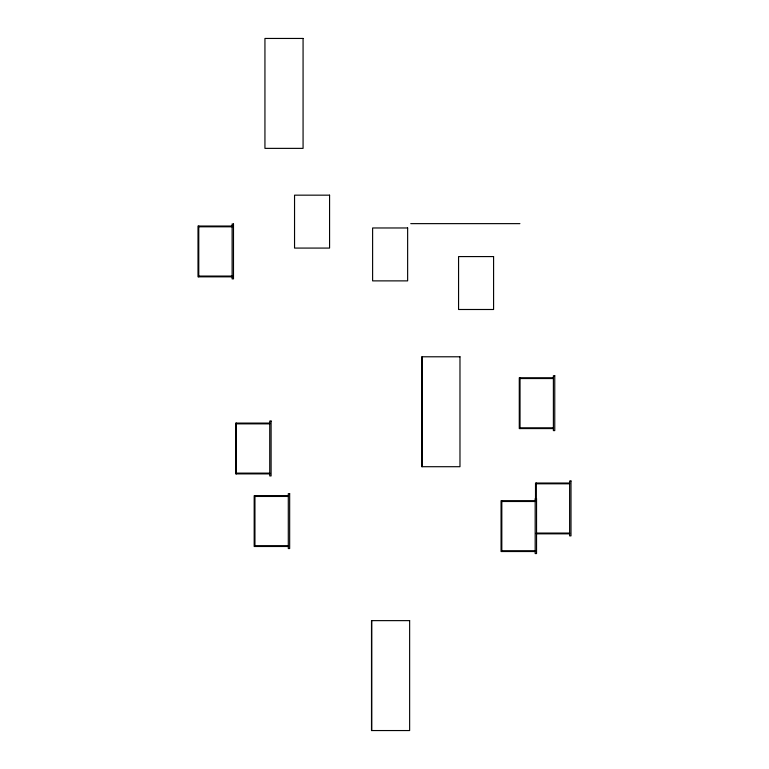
<?xml version="1.0" encoding="UTF-8"?>
<svg xmlns="http://www.w3.org/2000/svg" width="769" height="769" viewBox="0 0 769 769"><rect width="100%" height="100%" fill="white"/><g stroke="black" fill="none" stroke-linecap="round" stroke-linejoin="round"><path stroke-width="1.15" d="M410.752 223.635L519.911 223.635M232.123 226.038L198.008 226.038L198.008 276.83L232.123 276.83M198.767 226.797L232.123 226.797M198.767 276.071L232.123 276.071M553.392 377.781L519.277 377.781L519.277 428.573L553.392 428.573M520.036 378.54L553.392 378.54M269.736 423.094L235.622 423.094L235.622 473.887L269.736 473.887M236.381 423.854L269.736 423.854M520.036 427.814L553.392 427.814M236.381 473.127L269.736 473.127M569.627 483.038L535.512 483.038L535.512 500.754M536.272 483.797L569.627 483.797M288.298 495.707L254.183 495.707L254.183 546.49L288.298 546.49M254.943 496.457L288.298 496.457M535.176 500.734L501.061 500.734L501.061 551.527L535.176 551.527M501.821 501.494L535.176 501.494M536.272 533.071L569.627 533.071M536.272 533.83L569.627 533.83M254.943 545.74L288.298 545.74M501.821 550.767L535.176 550.767M536.272 483.038L536.272 499.052M520.036 377.781L520.036 428.573M501.821 500.734L501.821 551.527M422.066 356.787L422.066 466.706M371.735 620.631L371.735 730.55M254.943 495.707L254.943 546.49M236.381 423.094L236.381 473.887M198.767 226.038L198.767 276.83M303.073 38.45L264.94 38.45L264.94 148.369L303.073 148.369L303.073 38.45M329.574 195.163L294.546 195.163L294.546 248.079L329.574 248.079L329.574 195.163M233.488 223.99L232.123 223.99L232.123 278.878L233.488 278.878L233.488 223.99M407.637 227.97L372.609 227.97L372.609 280.877L407.637 280.877L407.637 227.97M493.583 256.577L458.564 256.577L458.564 309.494L493.583 309.494L493.583 256.577M459.977 356.787L421.845 356.787L421.845 466.706L459.977 466.706L459.977 356.787M554.757 375.733L553.392 375.733L553.392 430.611L554.757 430.611L554.757 375.733M271.101 421.047L269.736 421.047L269.736 475.934L271.101 475.934L271.101 421.047M570.992 480.99L569.627 480.99L569.627 535.878L570.992 535.878L570.992 480.99M289.663 493.66L288.298 493.66L288.298 548.537L289.663 548.537L289.663 493.66M536.541 498.687L535.176 498.687L535.176 553.574L536.541 553.574L536.541 498.687M409.637 620.631L371.504 620.631L371.504 730.55L409.637 730.55L409.637 620.631"/></g></svg>
